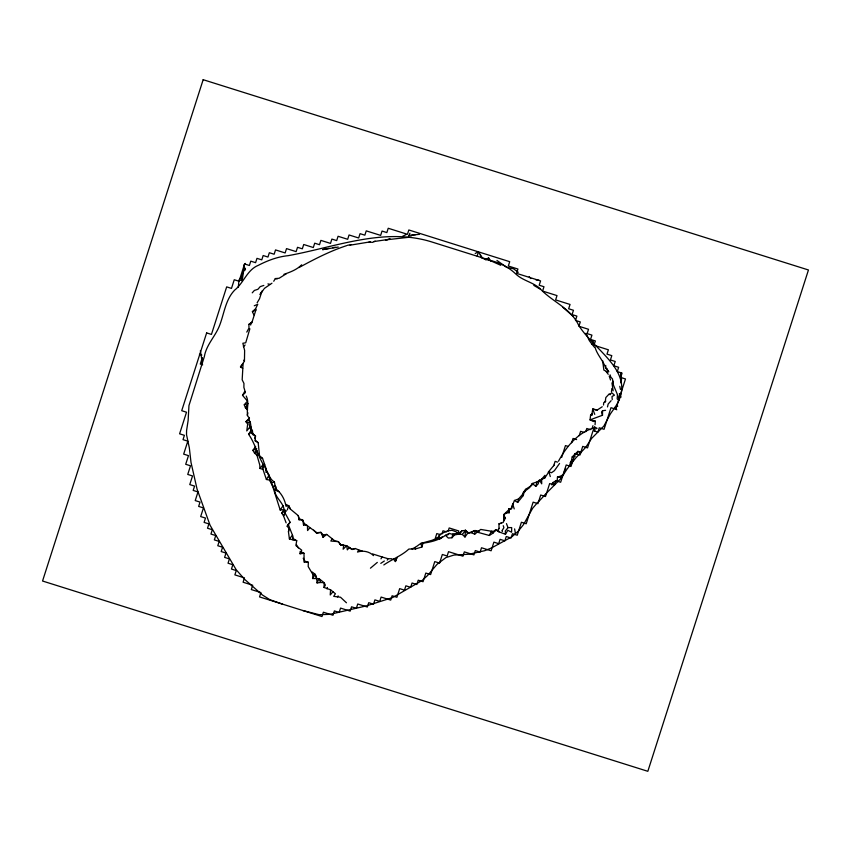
<?xml version="1.0" encoding="UTF-8"?>
<svg xmlns="http://www.w3.org/2000/svg" width="851" height="851" viewBox="0 0 851 851"><rect width="100%" height="100%" fill="white"/><g stroke="black" fill="none" stroke-linecap="round" stroke-linejoin="round"><path stroke-width="1.28" d="M249.013 423.394L249.8 427.096L246.769 430.936L247.673 424.096L245.896 421.66L248.566 420.213L249.471 418.118L247.747 416.139C246.258 409.533 249.471 402.576 246.258 396.045M602.646 360.664L603.848 370.079L607.306 371.781M590.626 414.852L591.796 415.214L592.307 413.703L590.626 414.852L590.051 419.883L602.497 415.256L602.561 410.735L605.582 410.32M346.453 602.785L340.528 597.242L333.709 596.349L335.4 593.732L330.571 589.796L324.061 587.456L324.167 582.722L319.04 578.637L312.562 578.52L312.998 574.691L308.19 566.564L308.339 562.277L304.701 561.107L303.211 558.192M503.132 522.535L504.196 519.599L503.749 514.6L508.707 509.855L511.94 508.036L510.951 508.951L508.621 508.919L509.143 512.781L506.345 512.664M352.261 549.555L346.697 545.651L340.825 545.108L338.39 541.661L334.815 540.853L326.699 534.417L323.061 537.321L323.157 534.864L320.87 532.354L316.817 532.673L304.062 523.322L302.818 520.152L299.201 518.716L298.254 515.632L290.595 509.281L288.702 505.749L285.893 504.377M308.339 562.277L304.222 562.064L303.967 553.256L300.084 553.788L300.18 551.395M286.106 522.844L283.543 515.929L285.808 510.908L284.096 509.558L280.213 510.047L272.799 486.793L269.703 480.113L266.395 479.496L262.97 469.38L263.204 464.433C257.438 454.583 255.194 443.711 248.62 434.287L251.002 430.585L249.8 427.096M266.001 472.465L266.172 468.837L262.555 458.402L260.278 456.402M617.432 394.779L617.198 398.917L618.762 400.47M256.938 455.168L257.183 450.902L254.587 453.2L256.938 455.168L259.757 464.933L259.991 468.454L262.97 469.38M500.792 265.289L488.453 259.768L488.58 257.832L485.793 259.693L480.932 257.396L480.294 254.683L478.294 251.715L475.198 253.524M242.684 368.398L240.482 366.898L243.067 364.005L242.173 379.812L243.939 383.386L243.886 387.418L245.428 392.545L242.524 395.321L247.45 401.108L244.248 404.799L245.46 407.799L247.577 410.033M330.571 589.796L330.231 594.977L332.996 591.69M595.062 424.702L595.306 421.128L590.051 419.883L593.626 421.5L595.306 421.128M285.011 512.94L290.117 522.28L288.202 524.344L292.489 535.194L293.063 539.874L296.733 540.704L295.882 545.565L301.701 550.182L300.084 553.788M562.585 474.805L561.32 475.954L557.469 477.007L557.15 481.453L556.448 480.496L552.693 482.623L551.81 484.932M383.822 564.958C392.034 559.213 401.395 555.937 408.852 549.076C413.692 549.544 417.139 545.757 420.894 543.417C429.532 542.47 438.456 540.534 445.445 535.322L448.339 538.066L451.966 537.758L454.562 534.907L458.338 534.247L462.306 534.46L464.976 536.992L467.635 533.343L471.029 532.63L474.72 534.162L474.996 530.524L479.294 531.215M464.976 536.992L465.508 530.301L461.763 530.896L458.338 534.247L460.317 533.173L461.763 530.896M603.519 405.033L603.721 402.693L605.848 401.119M251.002 430.585L250.822 432.51L248.62 434.287M245.407 263.416L243.641 265.523C245.29 270.735 240.227 275.373 242.163 280.66L239.025 279.894L238.28 287.351M611.433 392.226L611.826 388.471M523.354 492.378L525.684 489.293L531.801 485.347L532.29 483.496L535.8 486.336L538.162 483.889L539.396 479.911L541.693 483.836L541.672 479.166L544.651 478.166L544.948 475.326L541.672 479.166L536.96 481.964L532.29 483.496L529.62 487.591L523.354 492.378L522.748 496.133L517.674 502.452L514.451 500.473L510.951 508.951M250.598 430.712L251.056 427.053L250.29 421.947L248.364 419.458M309.764 527.843L307.594 530.535L307.424 525.514L303.53 524.982L302.818 520.152L299.052 519.77L299.201 518.716M591.796 415.214L592.711 409.001L597.296 409.98L602.242 406.757M605.157 402.14L605.827 397.545L608.795 394.364L611.124 393.492M289.404 538.938L292.489 535.194L293.063 539.874L289.404 538.938L288.468 531.854L288.989 528.439L287.181 526.205L288.202 524.344M242.163 280.66L243.577 271.267L245.45 269.544L243.641 265.523M576.372 454.243L577.946 451.338L580.818 452.764L577.946 451.338L572.223 456.859L570.702 464.103L569.521 466.242M323.061 537.321L320.87 532.354L316.71 533.322L316.817 532.673M620.858 375.259L621.273 372.834L621.464 379.961L620.719 382.759M512.121 507.015L512.653 503.93L514.227 508.898M288.468 531.854L289.202 528.014M254.268 305.775L257.747 304.275L255.598 308.711L255.928 309.924L251.758 322.912L248.875 324.401L248.992 328.039L246.79 332.113M250.694 325.05L251.13 322.859M607.497 406.927L608.157 404.034L611.124 400.693M477.262 256.247L478.294 251.715M451.966 537.758L452.86 533.875L460.317 533.173M517.674 502.452L518.567 498.931L523.599 493.218M535.8 486.336L536.96 481.964M412.512 549.448L411.948 548.874L415.405 548.98L421.947 547.002L422.904 543.544M594.53 347.346L591.998 344.251L593.03 340.655L593.668 344.059M249.875 328.773L245.716 342.804L242.854 343.24L244.631 350.452L244.45 361.186L240.482 366.898M326.986 588.881L327.433 587.456M303.53 524.982L304.062 523.322M202.357 357.601L200.283 364.079L202.676 364.834M435.414 537.896L436.797 533.577L440.403 534.705M441.946 534.002L442.988 530.769L446.594 531.896M448.137 531.194L449.179 527.95L458.785 530.971L457.742 534.215M553.724 465.678L555.118 461.359L557.511 462.114M561.649 457.466L565.458 445.584L567.862 446.339M571.649 442.775L573.031 438.446L576.627 439.584M579.223 435.638L580.605 431.319L584.201 432.446M585.754 431.744L586.786 428.5L590.392 429.638M591.945 428.936L592.977 425.691M247.12 415.267L247.928 412.831M287.298 509.94L288.702 505.749L285.979 506.207C284.957 499.931 281.628 493.452 276.532 489.463L275.777 486.846L274.182 485.41M573.819 456.891L574.893 453.679M254.736 438.233L255.513 435.978L252.204 433.148L252.917 434.606L255.513 435.978L255.045 440.85L258.151 442.648L259.449 454.7M393.215 558.777L395.396 561.564L396.832 557.575M524.407 492.527L525.684 489.293M504.196 519.599L503.537 521.237L504.271 516.663L505.494 518.844L503.749 514.6L507.547 512.408M395.396 561.564L397.098 557.426M557.469 477.007L560.671 477.517L561.32 475.954M594.328 428.319L593.838 429.5L595.338 431.468M462.306 534.46L465.508 530.301L467.635 533.343L474.996 530.524L477.751 532.29L489.282 535.47L492.697 533.332L495.654 529.726L498.718 530.918L498.973 531.864L505.473 534.258L507.834 530.311L511.6 532.205L511.696 527.588L508.004 527.631L505.292 531.056L505.473 534.258M263.14 467.571L264.608 464.327M408.565 236.248L409.927 233.238M284.096 509.494L285.808 510.908L283.543 515.929L281.681 512.972L284.096 509.558C283.106 502.09 274.809 497.516 274.596 489.761C270.214 481.549 268.405 472.294 263.204 464.433L259.991 468.454M320.604 582.467L317.072 582.935L319.04 578.637L320.604 582.467L324.167 582.722L325.38 585.116L324.061 587.456M522.748 496.133L523.854 493.729M279.362 491.772L276.043 490.463L276.532 489.463M304.222 562.064L304.701 561.107M489.282 535.47L491.399 531.237L494.995 531.205M544.651 478.166L548.948 471.752L551.48 472.752L554.395 470.699L559.564 463.444M266.172 468.837L265.757 469.635C268.959 473.635 269.512 479.241 274.405 481.996L276.043 490.463M380.993 558.841L382.025 556.926L388.035 558.713L391.758 558.767M242.524 395.321L244.694 391.481M387.248 560.096L388.035 558.713M565.724 468.273L563.128 475.06L560.671 477.517M273.735 281.255L275.33 278.564L279.107 278.277L286.372 273.714M257.119 302.775L259.534 298.733L262.034 291.053L260.034 294.542L263.938 289.063M437.127 539.151L440.073 534.354L447.552 530.822L452.041 530.29L456.221 531.854L458.423 534.385M362.409 551.097L358.792 550.001L357.516 552.054C362.994 550.214 369.398 551.459 373.504 555.618M266.395 479.496L269.193 475.06L269.703 480.113M440.073 534.354L438.201 537.289L434.542 539.662M280.213 510.047L283.138 505.579M312.562 578.52L315.264 574.446L312.274 572.032M332.145 539.066L330.826 541.034L338.39 541.661L340.825 545.108M337.464 596.923L338.155 595.902M572.095 459.987L570.159 462.816L570.234 464.635M497.463 530.896L499.26 528.301M252.875 450.328L256.715 448.637L254.587 453.2L252.875 450.328L255.651 446.456M602.561 410.735L601.519 412.15L602.497 415.256M558.479 461.231C566.223 446.849 577.946 432.393 594.296 427.798M287.181 526.205L290.117 522.28M554.065 465.178L548.257 472.145M239.705 279.011L241.78 276.384M252.236 292.84L254.396 290.425L257.906 289.308L260.225 286.627L263.821 285.436M439.669 539.172L442.329 536.641M283.926 274.33C290.255 272.171 296.956 269.661 301.658 264.81M243.365 346.751L245.109 344.995M447.637 535.056L449.264 533.407L454.562 534.907M245.896 421.66L249.471 418.118M298.978 267.554C314.051 259.364 329.943 251.088 346.58 245.662M251.056 427.053L250.417 427.67L252.375 430.319L252.917 434.606L250.439 431.936M264.406 288.383L271.958 283.202M377.312 562.405L370.44 568.181M253.853 314.913L252.407 311.668L255.598 308.711M247.598 405.884L245.46 407.799L248.035 403.523L244.248 404.799M248.875 324.401L252.034 321.997M380.791 563.383L384.333 561M474.72 534.162L480.719 529.428L491.399 531.237L492.697 533.332L495.654 529.726L498.973 531.864M471.029 532.63L474.996 530.524M445.445 535.322L449.264 533.407M281.681 512.972L285.808 510.908M252.407 311.668L255.928 309.924M402.597 236.301L406.14 234.557M541.672 479.166L543.129 478.464M617.762 406.14L614.901 407.491L610.454 413.788L603.859 426.064L591.668 438.361L585.807 447.211L575.563 458.232L567.064 469.071L560.894 478.56L544.863 494.793A134.437 121.14 16.1 0 1 537.524 502.622L532.673 508.238L523.503 524.61L518.153 531.301L511.749 536.885L491.697 547.863L484.804 550.671L469.114 554.224L453.966 555.065L445.903 557.596L436.988 564.404L427.521 575.574L422.032 580.552L392.577 597.572L366.462 605.859L330.028 614.326L319.21 614.709L302.828 610.518M373.961 241.535L387.652 239.546L389.939 238.514M375.227 241.152L372.451 242.386L369.111 241.971L370.185 241.875L350.048 245.184M514.451 500.473L518.567 498.931M353.303 549.214L355.388 548.523L358.792 550.001M498.994 528.599L498.994 523.822L502.101 522.854M498.994 523.822L501.686 523.014M274.405 481.996L271.501 482.825L270.32 481.24M329.029 248.375L322.572 249.641L338.283 247.045M572.223 456.859L575.329 456.168M247.684 422.49L250.29 421.947M332.752 247.726L335.283 247.237M347.453 245.301L350.878 244.673M387.652 239.546L385.46 239.908L411.246 237.014M355.388 548.523L351.474 549.15L349.399 547.416L347.314 549.906L346.697 545.651L343.134 549.193L343.73 545.002L340.145 544.459M323.157 534.864L326.699 534.417M419.49 234.312L409.278 235.365M412.012 235.067L415.714 234.621M312.998 574.691L315.264 574.446L316.732 578.637L317.072 582.935M441.275 537.768L438.116 537.715L432.17 540.257L420.894 543.417L421.947 547.002M485.793 259.693L488.453 259.768M535.949 279.862L539.098 280.287M608.795 394.364L610.539 394.619M275.33 278.564L277.192 278.947M267.927 283.904L269.82 284.33M607.146 368.6L605.795 368.249C603.338 360.803 597.285 355.09 595.083 347.442M372.557 553.927L382.025 556.926M597.359 410.448L592.711 409.001L594.753 414.363M199.442 354.303L201.847 355.058M282.458 604.114L269.778 599.636L262.491 595.051L244.631 579.35L236.142 569.681L210.08 525.28L197.081 489.176L191.007 462.412L189.326 447.828L186.529 434.712L186.571 430.638L188.135 420.405L188.954 405.597L204.336 356.633C206.24 345.08 214.867 336.858 219.196 326.454C224.164 314.349 225.175 299.935 234.642 290.148C243.833 282.894 246.981 269.884 258.396 265.289C267.671 260.502 277.596 256.747 288.042 255.683C335.007 247.258 383.716 227.079 431.34 241.812L492.176 260.938C500.909 263.204 508.983 267.544 515.546 273.767C522.44 280.596 532.609 282.032 539.8 288.372C551.884 301.594 570.404 307.988 578.489 324.891C593.7 350.676 638.824 372.589 614.901 407.491L616.773 409.81M275.064 486.559L275.777 486.846M301.126 551.863L303.967 553.256M262.555 458.402L260.768 457.412L258.8 454.413M518.28 272.32L513.493 268.767L506.59 267.331L496.952 260.438M540.002 289.021L533.779 285.383M293.148 538.609L296.733 540.704M552.693 482.623L554.831 484.102M502.473 531.386L501.867 530.928L503.898 527.694L503.249 525.684M465.508 530.301L468.199 532.63M255.3 440.18L258.151 442.648M573.383 316.508L562.915 307.349M612.167 393.098L614.443 395.162L611.997 396.513L612.241 399.608M313.679 530.162L316.71 533.322M608.837 371.738L605.795 368.249L605.731 365.43M529.194 276.66L530.769 278.554M606.178 371.579L608.242 374.302M243.705 360.186L244.45 361.186M591.998 344.251L589.317 340.613L585.988 333.284M244.035 267.48L245.45 269.544M480.294 254.683L482.506 258.13M488.58 257.832L490.453 260.98M296.467 544.757L298.361 547.97M610.093 374.834L610.827 377.163L612.497 378.94L613.071 384.184L619.071 398.428M621.039 397.151L619.4 393.577L620.283 395.938M288.702 505.749L290.212 509.047M316.732 578.637L315.264 574.446M506.462 523.62L508.004 527.631M607.508 369.706L608.242 371.919M609.21 376.068L610.497 379.982M548.948 471.752L550.289 476.549M611.954 382.876L613.145 390.854M619.794 386.333L620.485 389.46M298.254 515.632L299.052 519.77M202.421 363.739L200.389 350.655M514.61 528.896L515.376 533.269M508.621 508.919L509.143 512.781M620.773 377.504L621.113 380.631M415.299 547.416L415.405 548.98M612.965 381.003L613.071 384.184M203.166 79.696L42.55 581.02L647.834 771.304L808.45 269.98L203.166 79.696M206.644 332.911L181.72 410.703L186.518 412.214L179.604 433.819L184.401 435.329L183.018 439.659L187.826 441.169L183.667 454.126L188.475 455.636L185.699 464.284L190.507 465.795L187.741 474.433L192.539 475.943L189.773 484.591L194.581 486.102L193.188 490.421L197.996 491.931L195.23 500.579L200.028 502.09L198.645 506.409L203.453 507.919L200.676 516.568L205.485 518.068L204.102 522.397L208.899 523.908L207.516 528.226L212.325 529.737L210.942 534.056L215.739 535.566L214.356 539.896L219.164 541.396L217.782 545.725L222.579 547.236L221.196 551.554L226.004 553.065L224.611 557.384L229.419 558.894L228.036 563.213L232.834 564.724L231.451 569.053L236.259 570.564L234.876 574.882L244.482 577.903L243.099 582.222L252.704 585.243L251.322 589.562L260.927 592.583L259.544 596.913L321.997 616.539L323.38 612.22L332.986 615.241L334.369 610.922L339.177 612.433L340.56 608.103L350.165 611.124L351.548 606.806L356.356 608.316L357.739 603.997L367.345 607.018L368.728 602.689L373.536 604.199L374.919 599.881L379.727 601.391L381.11 597.072L390.715 600.093L392.098 595.764L396.906 597.274L399.672 588.637L404.48 590.147L405.863 585.818L410.661 587.328L412.054 583.009L416.852 584.52L418.235 580.201L423.043 581.712L425.808 573.063L430.617 574.574L434.765 561.607L439.573 563.117L442.339 554.48L447.147 555.99L448.53 551.671L462.944 556.192L464.327 551.873L473.933 554.895L475.315 550.576L480.124 552.086L481.506 547.767L491.112 550.778L493.888 542.14L498.686 543.651L500.069 539.332L504.877 540.842L506.26 536.513L511.068 538.023L512.451 533.705L517.248 535.215L521.408 522.248L526.216 523.759L533.13 502.154L537.938 503.664L540.704 495.016L545.512 496.527L549.661 483.559L554.469 485.07L555.852 480.751L560.66 482.262L566.192 464.976L571 466.486L575.159 453.519L579.957 455.03L582.722 446.381L587.53 447.892L593.073 430.606L597.87 432.117L599.253 427.798L604.061 429.308L610.986 407.703L615.784 409.203L625.485 378.961L620.677 377.45L622.06 373.121L617.262 371.61L618.645 367.292L613.837 365.781L615.22 361.462L610.422 359.952L611.805 355.633L606.997 354.122L608.38 349.793L593.977 345.261L595.36 340.943L590.551 339.432L591.934 335.113L587.137 333.603L588.52 329.284L578.914 326.263L580.297 321.933L575.489 320.423L576.882 316.104L572.074 314.593L573.457 310.275L568.649 308.764L570.042 304.445L555.629 299.914L557.011 295.595L542.598 291.063L543.98 286.734L539.183 285.223L540.566 280.904L516.546 273.352L517.929 269.033L508.324 266.012L509.706 261.693L408.831 229.972L407.438 234.302L388.226 228.259L386.843 232.578L382.035 231.068L380.652 235.387L366.238 230.866L364.856 235.184L360.058 233.674L358.665 237.993L349.059 234.972L347.676 239.291L338.07 236.28L336.688 240.599L331.879 239.088L330.496 243.407L320.891 240.386L319.508 244.705L314.7 243.195L313.317 247.524L303.711 244.503L302.328 248.822L297.52 247.311L296.137 251.63L286.532 248.609L285.138 252.938L275.533 249.917L274.15 254.236L269.341 252.726L267.959 257.045L263.161 255.534L261.778 259.863L256.97 258.353L255.587 262.672L250.779 261.161L249.396 265.48L244.588 263.97L239.057 281.255L234.248 279.745L231.483 288.393L226.674 286.883L211.442 334.422L206.644 332.911M594.626 427.032L593.838 429.5L597.104 428.33L594.626 427.032"/></g></svg>
